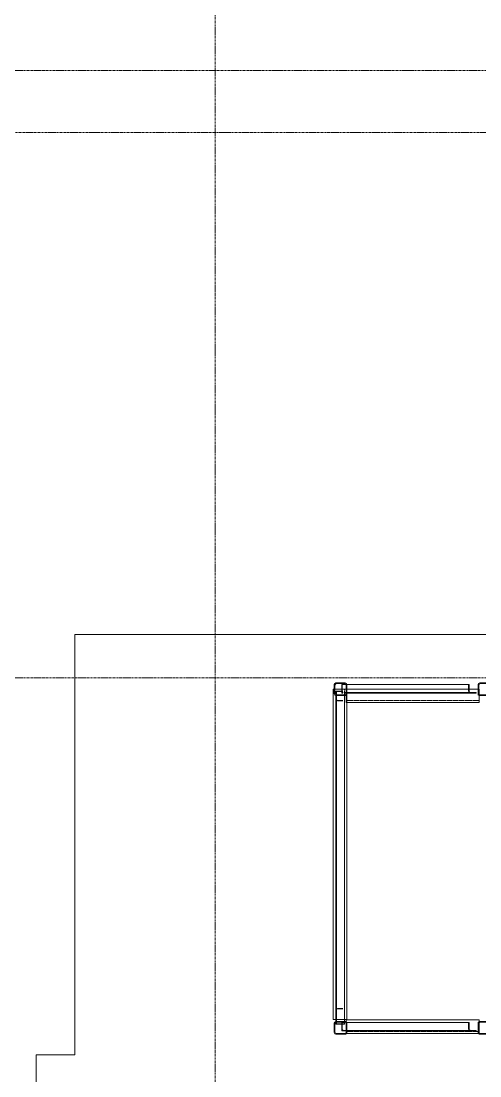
# Model space of a CAD drawing. Header units: centimetres. Extents: x -14155 to 6577, y -1225 to 8033.
# Drawn here: x -13231 to -12957, y 5451 to 6080 of the extents above; entities that cross this region are included whole.
import ezdxf

# ---------------------------------------------------------------- set-up
doc = ezdxf.new("R2010")
doc.units = ezdxf.units.CM
for name, pattern in [('_Overhead', [0.47625, 0.3175, -0.15875]), ('Grid Line', [2.2225, 1.27, -0.3175, 0.3175, -0.3175]), ('Hidden', [0.714375, 0.47625, -0.238125])]:
    doc.linetypes.add(name, pattern=pattern)
for name, color, linetype, lineweight in [('A-FLOR', 7, 'Continuous', 9), ('S-BEAM', 7, 'Continuous', 9), ('S-COLS', 7, 'Continuous', 9), ('S-GRID', 7, 'Continuous', 9)]:
    doc.layers.add(name, color=color, linetype=linetype, lineweight=lineweight)

# ---------------------------------------------------------------- blocks, each defined once
blk = doc.blocks.new('HSS Rectangular-Column - 75 x 75-1752346-N01 - Planta')
at = {"layer": 'S-COLS'}
for p, q in [((-3.75, 2.8), (-3.75, 0.07)), ((-3.75, 0.07), (-3.75, -2.8)), ((-3.35, 0.07), (-3.35, 2.4)), ((-3.35, -2.4), (-3.35, 0.07)), ((2.8, 3.75), (-2.8, 3.75)), ((-2.4, 3.35), (2.4, 3.35)), ((3.35, 2.4), (3.35, 0)), ((3.35, 0), (3.35, -2.4)), ((3.75, 0), (3.75, 2.8)), ((-2.8, -3.75), (-2.12, -3.75)), ((2.4, -3.35), (-2.12, -3.35)), ((-2.12, -3.75), (2.8, -3.75)), ((3.75, -2.8), (3.75, 0))]:
    blk.add_line(p, q, dxfattribs=at)
for centre, radius, start, end in [((-2.8, 2.8), 0.95, 90, 180), ((-2.4, 2.4), 0.952, 90, 180), ((2.4, 2.4), 0.953, 0, 90), ((2.8, 2.8), 0.95, 360, 90), ((-2.8, -2.8), 0.95, 180, 245.66183), ((-2.4, -2.4), 0.953, 180, 210.11247), ((-2.8, -2.8), 0.95, 245.66183, 270), ((-2.4, -2.4), 0.953, 225, 270), ((2.4, -2.4), 0.952, 270, 0), ((2.8, -2.8), 0.95, 270, 360)]:
    blk.add_arc(centre, radius, start, end, dxfattribs=at)
blk = doc.blocks.new('HSS Rectangular-Column - 75 x 75-V48-N01 - Planta')
at = {"layer": 'S-COLS'}
for p, q in [((-3.75, 2.8), (-3.75, 0)), ((-3.75, 0), (-3.75, -2.8)), ((-3.35, 0), (-3.35, 2.4)), ((-3.35, -2.4), (-3.35, 0)), ((2.8, 3.75), (-2.8, 3.75)), ((-2.4, 3.35), (2.4, 3.35)), ((3.35, 2.4), (3.35, 0.07)), ((3.35, 0), (3.35, -2.4)), ((3.75, 0.07), (3.75, 2.8)), ((3.75, -2.8), (3.75, 0.07)), ((-2.8, -3.75), (2.8, -3.75)), ((2.4, -3.35), (-2.4, -3.35))]:
    blk.add_line(p, q, dxfattribs=at)
for centre, radius, start, end in [((-2.8, 2.8), 0.95, 90, 180), ((-2.4, 2.4), 0.952, 90, 180), ((2.4, 2.4), 0.953, 0, 90), ((2.8, 2.8), 0.95, 360, 90), ((-2.8, -2.8), 0.95, 180, 270), ((-2.4, -2.4), 0.953, 180, 270), ((2.4, -2.4), 0.952, 270, 0), ((2.8, -2.8), 0.95, 270, 306.84398), ((2.8, -2.8), 0.95, 315, 353.84795)]:
    blk.add_arc(centre, radius, start, end, dxfattribs=at)
blk = doc.blocks.new('HSS Rectangular-Column - 75 x 75-V50-N01 - Planta')
at = {"layer": 'S-COLS'}
for p, q in [((-3.75, 2.8), (-3.75, -2.8)), ((-3.35, -2.3975), (-3.35, 2.3975)), ((2.8, 3.75), (-2.8, 3.75)), ((-2.3975, 3.35), (2.3975, 3.35)), ((3.35, 2.3975), (3.35, -2.3975)), ((3.75, -2.8), (3.75, 2.8)), ((-2.8, -3.75), (2.8, -3.75)), ((2.3975, -3.35), (-2.3975, -3.35))]:
    blk.add_line(p, q, dxfattribs=at)
for centre, radius, start, end in [((-2.8, 2.8), 0.95, 114.3381659, 180), ((-2.3975, 2.3975), 0.9525, 149.8875254, 180), ((-2.8, 2.8), 0.95, 90, 114.3381659), ((-2.3975, 2.3975), 0.9525, 90, 135), ((2.3975, 2.3975), 0.9525, 0, 90), ((2.8, 2.8), 0.95, 360, 90), ((-2.8, -2.8), 0.95, 180, 217.1277898), ((-2.8, -2.8), 0.95, 225, 270), ((-2.3975, -2.3975), 0.9525, 180, 210.1124746), ((-2.3975, -2.3975), 0.9525, 225, 270), ((2.3975, -2.3975), 0.9525, 270, 0), ((2.8, -2.8), 0.95, 270, 360)]:
    blk.add_arc(centre, radius, start, end, dxfattribs=at)
blk = doc.blocks.new('HSS Rectangular-Column - 75 x 75-V51-N01 - Planta')
at = {"layer": 'S-COLS'}
for p, q in [((-3.75, 2.8), (-3.75, -2.8)), ((-3.35, -2.3975), (-3.35, 2.3975)), ((2.8, 3.75), (-2.8, 3.75)), ((-2.3975, 3.35), (2.3975, 3.35)), ((3.35, 2.3975), (3.35, -2.3975)), ((3.75, -2.8), (3.75, 2.8)), ((-2.8, -3.75), (2.8, -3.75)), ((2.3975, -3.35), (-2.3975, -3.35))]:
    blk.add_line(p, q, dxfattribs=at)
for centre, radius, start, end in [((-2.8, 2.8), 0.95, 90, 180), ((-2.3975, 2.3975), 0.9525, 90, 180), ((2.3975, 2.3975), 0.9525, 0, 90), ((2.8, 2.8), 0.95, 53.1560151, 90), ((2.8, 2.8), 0.95, 360, 45), ((-2.8, -2.8), 0.95, 180, 270), ((-2.3975, -2.3975), 0.9525, 180, 270), ((2.3975, -2.3975), 0.9525, 270, 0), ((2.8, -2.8), 0.95, 270, 315), ((2.8, -2.8), 0.95, 322.8722102, 360)]:
    blk.add_arc(centre, radius, start, end, dxfattribs=at)
blk = doc.blocks.new('C Shapes - C12X25-1753626-N01 - Planta')
at = {"layer": 'S-BEAM', "color": 253, "true_color": 0xaaaaaa}
for p, q in [((19.15, -1.71), (19.15, 6.34)), ((19.15, 6.34), (19.15, 6.27)), ((19.15, 6.34), (98.46, 6.34)), ((97.87, 6.34), (19.55, 6.34)), ((19.55, 6.34), (97.87, 6.34)), ((98.46, 5.81), (98.46, 6.34)), ((98.46, 5.81), (98.46, 6.34)), ((98.46, 6.34), (98.46, -1.71)), ((19.15, 6.27), (19.15, 5.81)), ((19.15, 5.81), (19.15, 0.65)), ((19.15, 0.65), (19.15, 2.75)), ((19.15, 2.75), (19.15, 0.65)), ((19.15, 0.1), (19.15, 0.65)), ((19.15, 0.36), (19.15, 0.65)), ((19.15, 0.1), (19.15, 0.36)), ((19.15, -0.11), (19.15, 0.1)), ((19.15, -0.11), (19.15, 0.1)), ((98.46, 3.42), (98.46, 5.81)), ((98.46, 5.81), (98.46, 3.42)), ((98.46, 0.65), (98.46, 5.81)), ((98.46, 0.65), (98.46, 2.67)), ((98.46, 2.67), (98.46, 0.65)), ((98.46, 0.65), (98.46, -0.42)), ((98.46, 0.65), (98.46, -0.42)), ((19.15, -0.28), (19.15, -0.11)), ((19.15, -0.42), (19.15, -0.11)), ((19.15, -0.42), (19.15, -0.28)), ((19.15, -0.38), (19.15, -1.71)), ((98.46, -1.71), (19.15, -1.71)), ((19.15, -1.71), (19.51, -1.71)), ((19.51, -1.71), (98.46, -1.71)), ((98.46, -1.71), (98.46, -0.38))]:
    blk.add_line(p, q, dxfattribs=at)
at = {"layer": 'S-BEAM', "color": 253, "linetype": 'Hidden', "true_color": 0xaaaaaa}
blk.add_line((19.15, -0.42), (98.46, -0.42), dxfattribs=at)
blk = doc.blocks.new('C Shapes - C12X25-V54-N01 - Planta')
at = {"layer": 'S-BEAM', "color": 253, "true_color": 0xaaaaaa}
for p, q in [((98.46, 6.34), (19.15, 6.34)), ((19.15, -1.71), (19.15, 6.34)), ((19.15, 6.34), (19.15, 5.81)), ((19.15, 6.34), (19.15, 5.81)), ((19.15, 6.34), (98.46, 6.34)), ((19.15, 6.34), (98.46, 6.34)), ((98.46, 5.81), (98.46, 6.34)), ((98.46, 5.81), (98.46, 6.34)), ((98.46, 6.34), (98.46, -1.71)), ((19.15, 5.81), (19.15, 0.65)), ((19.15, 5.16), (19.15, 5.81)), ((19.15, 5.81), (19.15, 5.16)), ((19.15, -0.42), (19.15, 0.65)), ((98.46, 5.24), (98.46, 5.81)), ((98.46, 5.81), (98.46, 5.24)), ((98.46, 0.65), (98.46, 5.81)), ((98.46, 0.65), (98.46, 4.49)), ((98.46, 4.49), (98.46, 0.65)), ((98.46, 0.65), (98.46, -0.42)), ((98.46, 0.65), (98.46, -0.42)), ((98.46, -1.71), (19.15, -1.71)), ((19.32, -1.71), (98.1, -1.71)), ((98.46, -1.21), (98.46, -0.38))]:
    blk.add_line(p, q, dxfattribs=at)
at = {"layer": 'S-BEAM', "color": 253, "linetype": 'Hidden', "true_color": 0xaaaaaa}
blk.add_line((19.15, -0.42), (98.46, -0.42), dxfattribs=at)
blk = doc.blocks.new('C Shapes - C12X25-1755447-N01 - Planta')
at = {"layer": 'S-BEAM', "color": 253, "true_color": 0xaaaaaa}
for p, q in [((-98.46, -6.34), (-98.46, 1.71)), ((-98.46, 1.71), (98.46, 1.71)), ((-98.46, 1.35), (-98.46, 0.38)), ((-98.46, -0.65), (-98.46, 0.42)), ((-98.46, -0.65), (-98.46, 0.42)), ((-92.84, 1.71), (-95.57, 1.71)), ((-90.48, 1.71), (-91.81, 1.71)), ((98.46, 1.71), (-90.48, 1.71)), ((98.46, 1.71), (98.46, -6.34)), ((98.46, 0.38), (98.46, 1.71)), ((98.46, 0.42), (98.46, -0.65)), ((98.46, 0.42), (98.46, -0.65)), ((-98.46, -0.65), (-98.46, -5.35)), ((-98.46, -5.35), (-98.46, -0.65)), ((-98.46, -0.65), (-98.46, -5.81)), ((-98.46, -5.81), (-98.46, -6.34)), ((-98.46, -5.81), (-98.46, -6.34)), ((98.46, -5.81), (98.46, -0.65)), ((98.46, -0.65), (98.46, -5.81)), ((98.46, -5.81), (98.46, -0.65)), ((98.46, -6.34), (98.46, -5.81)), ((98.46, -6.34), (98.46, -5.81)), ((-98.46, -6.34), (98.46, -6.34)), ((98.46, -6.34), (-98.46, -6.34)), ((98.46, -6.34), (-98.46, -6.34))]:
    blk.add_line(p, q, dxfattribs=at)
at = {"layer": 'S-BEAM', "color": 253, "linetype": 'Hidden', "true_color": 0xaaaaaa}
blk.add_line((-98.46, 0.42), (98.46, 0.42), dxfattribs=at)
blk = doc.blocks.new('M_L Equal Angles - L51X51X3_2-V56-N01 - Planta')
at = {"layer": 'S-BEAM', "color": 253, "true_color": 0xaaaaaa}
for p, q in [((-13043.15, 5680.63), (-13043.15, 5678.55)), ((-13039.05, 5680.63), (-13043.15, 5680.63)), ((-13043.15, 5678.55), (-13043.15, 5680.63)), ((-13043.15, 5678.06), (-13043.15, 5677.4)), ((-13043.15, 5586.08), (-13043.15, 5678.06)), ((-13043.15, 5677.4), (-13042.99, 5677.4)), ((-13043.15, 5582.04), (-13043.15, 5677.4)), ((-13042.83, 5678.38), (-13042.83, 5680.03)), ((-13042.83, 5677.5), (-13042.83, 5678.03)), ((-13042.83, 5581.54), (-13042.83, 5677.5)), ((-13042.19, 5680.43), (-13039.05, 5680.43)), ((-13038.07, 5680.53), (-13038.07, 5680.63)), ((-13038.07, 5678.4), (-13038.07, 5680.53)), ((-13038.07, 5680.53), (-13038.07, 5678.4)), ((-13038.07, 5581.57), (-13038.07, 5678)), ((-13038.07, 5678), (-13038.07, 5582.21)), ((-13043.15, 5491.48), (-13043.15, 5586.08)), ((-13043.15, 5488.25), (-13043.15, 5582.04)), ((-13042.83, 5578.41), (-13042.83, 5581.54)), ((-13042.83, 5488.35), (-13042.83, 5578.41)), ((-13038.07, 5582.21), (-13038.07, 5491.48)), ((-13038.07, 5491.38), (-13038.07, 5581.57)), ((-13043.15, 5488.25), (-13043.15, 5491.48)), ((-13042.99, 5488.25), (-13043.15, 5488.25)), ((-13042.83, 5490.88), (-13042.83, 5488.35)), ((-13042.19, 5491.48), (-13039.05, 5491.48)), ((-13039.05, 5491.28), (-13042.19, 5491.28)), ((-13038.07, 5491.48), (-13038.07, 5491.38))]:
    blk.add_line(p, q, dxfattribs=at)
for centre, major_axis, start_param, end_param in [((-13042.99, 5677.5), (0.159, 0), 4.712389, 4.974188), ((-13042.99, 5677.5), (0.159, 0), 4.974188, 5.235988), ((-13042.99, 5677.5), (0.159, 0), 5.235988, 5.759587), ((-13042.99, 5677.5), (0.159, 0), 5.759587, 6.283185), ((-13042.19, 5680.03), (0.635, 0), 2.094395, 3.141593), ((-13042.19, 5680.03), (0.635, 0), 1.570796, 2.094395), ((-13038.22, 5680.53), (0.159, 0), 4.712389, 5.497787), ((-13038.22, 5680.53), (0.159, 0), 5.497787, 6.283185), ((-13042.99, 5488.35), (0.159, 0), 4.712389, 5.235988), ((-13042.99, 5488.35), (0.159, 0), 5.235988, 5.497787), ((-13042.99, 5488.35), (0.159, 0), 5.497787, 5.759587), ((-13042.99, 5488.35), (0.159, 0), 5.759587, 6.283185), ((-13042.19, 5490.88), (0.635, 0), 1.570796, 3.141593), ((-13038.22, 5491.38), (0.159, 0), 4.712389, 5.759587), ((-13038.22, 5491.38), (0.159, 0), 5.759587, 6.021386), ((-13038.22, 5491.38), (0.159, 0), 6.021386, 6.283185)]:
    blk.add_ellipse(centre, major_axis=major_axis, ratio=0.636203, start_param=start_param, end_param=end_param, dxfattribs=at)
blk = doc.blocks.new('M_L Equal Angles - L51X51X3_2-1755620-N01 - Planta')
at = {"layer": 'S-BEAM', "color": 253, "true_color": 0xaaaaaa}
for p, q in [((-13043.15, 5674.78), (-13043.15, 5677.97)), ((-13043.15, 5677.97), (-13042.99, 5677.97)), ((-13043.15, 5582.04), (-13043.15, 5677.97)), ((-13042.83, 5585.7), (-13042.83, 5677.87)), ((-13042.83, 5677.87), (-13042.83, 5675.38)), ((-13043.15, 5578.04), (-13043.15, 5674.78)), ((-13042.19, 5674.98), (-13039.05, 5674.98)), ((-13039.05, 5674.78), (-13042.19, 5674.78)), ((-13038.07, 5582.58), (-13038.07, 5674.88)), ((-13038.07, 5674.88), (-13038.07, 5674.78)), ((-13038.07, 5674.78), (-13038.07, 5581.95)), ((-13042.83, 5582.55), (-13042.83, 5585.7)), ((-13042.83, 5485.14), (-13042.83, 5582.55)), ((-13038.07, 5484.84), (-13038.07, 5582.58)), ((-13043.15, 5485.24), (-13043.15, 5582.04)), ((-13043.15, 5484.84), (-13043.15, 5578.04)), ((-13038.07, 5581.95), (-13038.07, 5484.84)), ((-13042.99, 5485.24), (-13043.15, 5485.24)), ((-13043.15, 5485.24), (-13043.15, 5484.84)), ((-13043.15, 5484.84), (-13043.15, 5483.6)), ((-13043.15, 5483.6), (-13043.15, 5484.84)), ((-13043.15, 5483.11), (-13043.15, 5482.05)), ((-13043.15, 5482.05), (-13043.15, 5483.11)), ((-13043.15, 5482.05), (-13038.07, 5482.05)), ((-13042.83, 5484.84), (-13042.83, 5485.14)), ((-13042.83, 5483.63), (-13042.83, 5484.84)), ((-13042.83, 5482.65), (-13042.83, 5483.28)), ((-13038.22, 5482.25), (-13042.19, 5482.25)), ((-13038.07, 5483.65), (-13038.07, 5484.84)), ((-13038.07, 5484.84), (-13038.07, 5483.65)), ((-13038.07, 5482.15), (-13038.07, 5483.26)), ((-13038.07, 5483.26), (-13038.07, 5482.15)), ((-13038.07, 5482.05), (-13038.07, 5482.15))]:
    blk.add_line(p, q, dxfattribs=at)
for centre, major_axis, start_param, end_param in [((-13042.99, 5677.87), (0.159, 0), 1.047198, 1.570796), ((-13042.99, 5677.87), (0.159, 0), 0.261799, 1.047198), ((-13042.99, 5677.87), (0.159, 0), 0, 0.261799), ((-13042.19, 5675.38), (0.635, 0), 3.141593, 4.45059), ((-13042.19, 5675.38), (0.635, 0), 4.45059, 4.712389), ((-13038.22, 5674.88), (0.159, 0), 0.261799, 1.570796), ((-13038.22, 5674.88), (0.159, 0), 0, 0.261799), ((-13042.99, 5485.14), (0.159, 0), 0, 1.570796), ((-13042.19, 5482.65), (0.635, 0), 3.141593, 4.712389), ((-13038.22, 5482.15), (0.159, 0), 0, 1.570796)]:
    blk.add_ellipse(centre, major_axis=major_axis, ratio=0.627492, start_param=start_param, end_param=end_param, dxfattribs=at)
blk = doc.blocks.new('M_L Equal Angles - L51X51X3_2-V57-N01 - Planta')
at = {"layer": 'S-BEAM', "color": 253, "true_color": 0xaaaaaa}
for p, q in [((-13039.52, 5684.47), (-13039.66, 5684.47)), ((-13039.66, 5684.47), (-13039.66, 5681.75)), ((-13037.19, 5684.47), (-13039.52, 5684.47)), ((-13039.52, 5684.47), (-13037.19, 5684.47)), ((-13039.38, 5681.75), (-13039.38, 5684.32)), ((-12963.83, 5684.47), (-13036.65, 5684.47)), ((-13036.65, 5684.47), (-12964.89, 5684.47)), ((-12964.89, 5684.47), (-12963.97, 5684.47)), ((-12963.97, 5684.47), (-12963.83, 5684.47)), ((-12963.97, 5681.83), (-12963.97, 5684.32)), ((-12963.68, 5684.32), (-12963.68, 5681.83)), ((-13039.66, 5681.75), (-13039.66, 5680.63)), ((-13039.66, 5680.43), (-13039.66, 5679.39)), ((-13039.66, 5679.39), (-13039.05, 5679.39)), ((-13039.05, 5679.39), (-13039.66, 5679.39)), ((-13039.38, 5680.63), (-13039.38, 5681.75)), ((-13037.05, 5679.71), (-13038.02, 5679.71)), ((-13038.02, 5679.39), (-13037.05, 5679.39)), ((-13037.05, 5679.39), (-13038.02, 5679.39)), ((-13036.69, 5679.39), (-13035.1, 5679.39)), ((-12964.89, 5679.39), (-13036.69, 5679.39)), ((-13035.24, 5679.71), (-13036.65, 5679.71)), ((-12959.55, 5679.71), (-13035.24, 5679.71)), ((-13035.1, 5679.39), (-13035.1, 5679.55)), ((-12959.4, 5679.39), (-13035.1, 5679.39)), ((-12963.97, 5679.39), (-12964.89, 5679.39)), ((-12963.97, 5680.35), (-12963.97, 5681.3)), ((-12960.09, 5679.39), (-12963.97, 5679.39)), ((-12963.68, 5681.3), (-12963.68, 5680.35)), ((-12963.11, 5679.71), (-12960.09, 5679.71)), ((-12960.09, 5679.71), (-12959.55, 5679.71)), ((-12959.4, 5679.39), (-12960.09, 5679.39)), ((-12959.4, 5679.55), (-12959.4, 5679.39))]:
    blk.add_line(p, q, dxfattribs=at)
for centre, major_axis, start_param, end_param in [((-13039.52, 5684.32), (0, 0.159), 4.712389, 6.283185), ((-12963.83, 5684.32), (0, 0.159), 4.712389, 6.283185), ((-13038.81, 5680.35), (0, 0.635), 1.570796, 3.141593), ((-13035.24, 5679.55), (0, 0.159), 4.712389, 6.283185), ((-12963.11, 5680.35), (0, 0.635), 1.570796, 3.141593), ((-12959.55, 5679.55), (0, 0.159), 5.759587, 6.283185), ((-12959.55, 5679.55), (0, 0.159), 5.497787, 5.759587), ((-12959.55, 5679.55), (0, 0.159), 4.974188, 5.497787), ((-12959.55, 5679.55), (0, 0.159), 4.712389, 4.974188)]:
    blk.add_ellipse(centre, major_axis=major_axis, ratio=0.898794, start_param=start_param, end_param=end_param, dxfattribs=at)
blk = doc.blocks.new('M_L Equal Angles - L51X51X3_2-V59-N01 - Planta')
at = {"layer": 'S-BEAM', "color": 253, "true_color": 0xaaaaaa}
for p, q in [((-13039.52, 5483.16), (-13039.66, 5483.16)), ((-13039.66, 5483.16), (-13039.66, 5482.25)), ((-13039.66, 5482.05), (-13039.66, 5478.08)), ((-13038.22, 5483.16), (-13039.52, 5483.16)), ((-13039.52, 5483.16), (-13038.22, 5483.16)), ((-13039.38, 5482.25), (-13039.38, 5483)), ((-13039.38, 5479.03), (-13039.38, 5482.05)), ((-13037.78, 5483.16), (-13038.22, 5483.16)), ((-13038.22, 5483.16), (-13037.78, 5483.16)), ((-12963.83, 5483.16), (-13036.84, 5483.16)), ((-13036.84, 5483.16), (-12964.89, 5483.16)), ((-12964.89, 5483.16), (-12963.97, 5483.16)), ((-12963.97, 5483.16), (-12963.83, 5483.16)), ((-12963.97, 5479.03), (-12963.97, 5483)), ((-12963.68, 5483), (-12963.68, 5479.03)), ((-13039.66, 5478.08), (-13037.05, 5478.08)), ((-13037.05, 5478.08), (-13039.66, 5478.08)), ((-13037.05, 5478.4), (-13038.81, 5478.4)), ((-13035.24, 5478.4), (-13036.65, 5478.4)), ((-13036.65, 5478.08), (-13035.1, 5478.08)), ((-12964.89, 5478.08), (-13036.65, 5478.08)), ((-12959.55, 5478.4), (-13035.24, 5478.4)), ((-13035.1, 5478.08), (-13035.1, 5478.24)), ((-12959.4, 5478.08), (-13035.1, 5478.08)), ((-12963.97, 5478.08), (-12964.89, 5478.08)), ((-12960.09, 5478.08), (-12963.97, 5478.08)), ((-12963.11, 5478.4), (-12960.09, 5478.4)), ((-12960.09, 5478.4), (-12959.55, 5478.4)), ((-12959.4, 5478.08), (-12960.09, 5478.08)), ((-12959.4, 5478.24), (-12959.4, 5478.08))]:
    blk.add_line(p, q, dxfattribs=at)
for centre, major_axis, start_param, end_param in [((-13039.52, 5483), (0, 0.159), 4.712389, 6.283185), ((-12963.83, 5483), (0, 0.159), 4.712389, 6.283185), ((-13038.81, 5479.03), (0, 0.635), 1.570796, 3.141593), ((-13035.24, 5478.24), (0, 0.159), 5.759587, 6.283185), ((-13035.24, 5478.24), (0, 0.159), 5.497787, 5.759587), ((-13035.24, 5478.24), (0, 0.159), 5.235988, 5.497787), ((-13035.24, 5478.24), (0, 0.159), 4.974188, 5.235988), ((-13035.24, 5478.24), (0, 0.159), 4.712389, 4.974188), ((-12963.11, 5479.03), (0, 0.635), 1.570796, 3.141593), ((-12959.55, 5478.24), (0, 0.159), 5.759587, 6.283185), ((-12959.55, 5478.24), (0, 0.159), 5.497787, 5.759587), ((-12959.55, 5478.24), (0, 0.159), 4.712389, 5.497787)]:
    blk.add_ellipse(centre, major_axis=major_axis, ratio=0.898794, start_param=start_param, end_param=end_param, dxfattribs=at)

msp = doc.modelspace()

# ---------------------------------------------------------------- linework, layer by layer
at = {"layer": 'A-FLOR', "color": 8, "linetype": '_Overhead', "true_color": 0x808080}
for p, q in [((-13199.046, 5463.839), (-13199.046, 5714.431)), ((-13199.046, 5714.431), (-12404.809, 5714.431)), ((-12404.809, 5714.431), (-13199.046, 5714.431)), ((-13199.046, 5714.431), (-13199.046, 5463.839)), ((-13222.096, 5413.839), (-13222.096, 5463.839)), ((-13222.096, 5463.839), (-13199.046, 5463.839)), ((-13199.046, 5463.839), (-13222.096, 5463.839)), ((-13222.096, 5463.839), (-13222.096, 5413.839))]:
    msp.add_line(p, q, dxfattribs=at)
at = {"layer": 'S-GRID', "color": 253, "linetype": 'Grid Line', "true_color": 0xaaaaaa}
for p, q in [((-13115.164, 7882.574), (-13115.164, -1075.311)), ((-14005.363, 6050.445), (2922.583, 6050.445)), ((-13687.863, 6013.539), (2605.083, 6013.539)), ((-14005.363, 5688.539), (2922.583, 5688.539))]:
    msp.add_line(p, q, dxfattribs=at)

# ---------------------------------------------------------------- block references
at = {"layer": 'S-BEAM', "color": 253, "true_color": 0xaaaaaa}
for name, p in [('M_L Equal Angles - L51X51X3_2-V57-N01 - Planta', (0, 0)), ('M_L Equal Angles - L51X51X3_2-V56-N01 - Planta', (0, 0)), ('M_L Equal Angles - L51X51X3_2-1755620-N01 - Planta', (0, 0)), ('C Shapes - C12X25-1753626-N01 - Planta', (-13056.203, 5675.487)), ('M_L Equal Angles - L51X51X3_2-V59-N01 - Planta', (0, 0)), ('C Shapes - C12X25-V54-N01 - Planta', (-13056.203, 5478.262))]:
    msp.add_blockref(name, p, dxfattribs=at)
at = {"layer": 'S-BEAM', "color": 253, "true_color": 0xaaaaaa, "rotation": 270}
msp.add_blockref('C Shapes - C12X25-1755447-N01 - Planta', (-13038.404, 5583.296), dxfattribs=at)
at = {"layer": 'S-COLS'}
for name, p in [('HSS Rectangular-Column - 75 x 75-V48-N01 - Planta', (-13040.404, 5681.754)), ('HSS Rectangular-Column - 75 x 75-1752346-N01 - Planta', (-12954.582, 5681.754)), ('HSS Rectangular-Column - 75 x 75-V51-N01 - Planta', (-13040.404, 5479.904)), ('HSS Rectangular-Column - 75 x 75-V50-N01 - Planta', (-12954.582, 5479.904))]:
    msp.add_blockref(name, p, dxfattribs=at)

doc.saveas('drawing.dxf')
